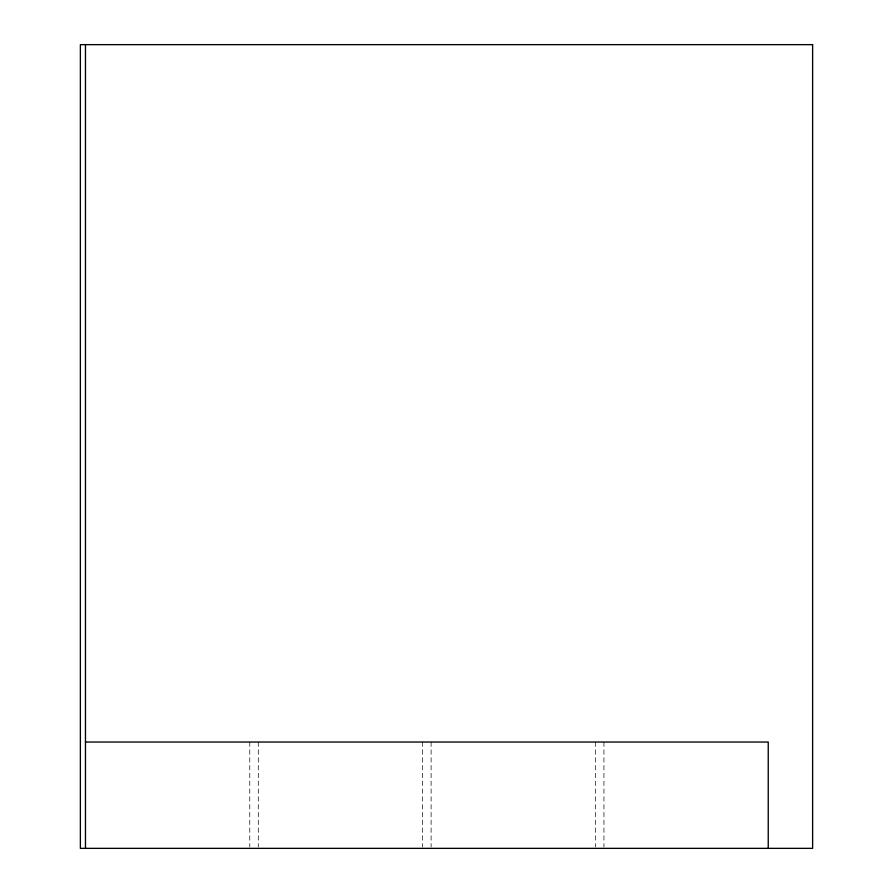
<?xml version="1.0" encoding="UTF-8"?>
<svg xmlns="http://www.w3.org/2000/svg" width="893" height="893" viewBox="0 0 893 893"><rect width="100%" height="100%" fill="white"/><g stroke="black" fill="none" stroke-linecap="round" stroke-linejoin="round"><path stroke-width="0.67" stroke-dasharray="4.46 3.35" d="M603.925 742.038L603.925 846.966M595.419 742.038L595.419 846.966M431.107 742.038L431.107 846.966M422.601 742.038L422.601 846.966M258.289 742.038L258.289 846.966M249.783 742.038L249.783 846.966"/><path stroke-width="1.34" d="M85.471 742.038L768.237 742.038L768.237 848.35M85.471 44.65L85.471 848.35M812.63 44.65L80.37 44.65L80.37 848.35L812.63 848.35L812.63 44.65"/></g></svg>
